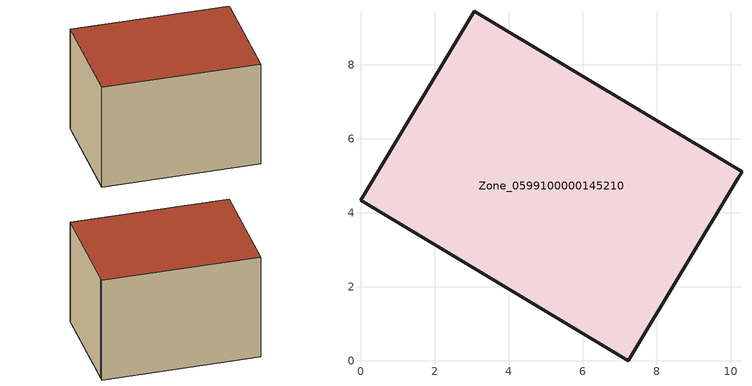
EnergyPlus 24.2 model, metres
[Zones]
Zone_0599100000145210
 floor ground (C_G): 7.23,0 0,4.34 3.08,9.45 10.31,5.11 10.21,4.94 z0
 wall outside (C_F): 0,4.34 7.23,0 10.21,4.94 10.31,5.11 3.08,9.45 0,4.34 z0:5.95
 roof outside (C_R): 3.08,9.45 0,4.34 7.23,0 10.21,4.94 10.31,5.11 z5.95
[BUILDING]
Pand.0599100000145210: North Axis=0; Terrain=City; Loads Convergence Tolerance Value=0.04; Temperature Convergence Tolerance Value=0.4; Solar Distribution=FullExterior; Maximum Number of Warmup Days=25; Minimum Number of Warmup Days=1
[Site:Location]
Rotterdam.The.Hague.AP_ZH_NLD Design_Conditions: Latitude=51.96; Longitude=4.45; Time Zone=1; Elevation=-4.5
[SITE:GROUNDTEMPERATURE:BUILDINGSURFACE]
18, 18, 18, 18, 18, 18, 18, 18, 18, 18, 18, 18
[MATERIAL] Thermal Absorptance=0.9; Solar Absorptance=0.7; Visible Absorptance=0.7
Name | Roughness | Thickness | Conductivity | Density | Specific Heat
G.TI.1965-1974 | MediumSmooth | 0.15 | 0.882353 | 540 | 1210
F.TI.1965-1974 | Rough | 0.3 | 0.697674 | 1920 | 840
R.TI.1965-1974 | MediumRough | 0.2 | 0.232558 | 1500 | 1000
[CONSTRUCTION]
C_G: G.TI.1965-1974
C_F: F.TI.1965-1974
C_R: R.TI.1965-1974
[ZONE]
Zone_0599100000145210: Type=1; Multiplier=1; Ceiling Height=Autocalculate; Volume=Autocalculate; Floor Area=autocalculate; Part of Total Floor Area=Yes
[ZONEINFILTRATION:DESIGNFLOWRATE]
Infil_Zone_0599100000145210: Zone or ZoneList or Space or SpaceList=Zone_0599100000145210; Schedule=AlwaysOn; Design Flow Rate Calculation Method=Flow/Area; Flow Rate per Floor Area=0.003; Constant Term Coefficient=1; Temperature Term Coefficient=0; Velocity Term Coefficient=0; Velocity Squared Term Coefficient=0
[HVACTEMPLATE:ZONE:IDEALLOADSAIRSYSTEM]
Zone_0599100000145210: Maximum Heating Supply Air Temperature=50; Minimum Cooling Supply Air Temperature=13; Maximum Heating Supply Air Humidity Ratio=0.0156; Minimum Cooling Supply Air Humidity Ratio=0.0077; Heating Limit=NoLimit; Cooling Limit=NoLimit; Dehumidification Control Type=ConstantSensibleHeatRatio; Cooling Sensible Heat Ratio=0.7; Dehumidification Setpoint=60; Humidification Control Type=None; Humidification Setpoint=30; Outdoor Air Method=None; Outdoor Air Flow Rate per Person=0.00944; Outdoor Air Flow Rate per Zone Floor Area=0; Outdoor Air Flow Rate per Zone=0; Demand Controlled Ventilation Type=None; Outdoor Air Economizer Type=NoEconomizer; Heat Recovery Type=None; Sensible Heat Recovery Effectiveness=0.7; Latent Heat Recovery Effectiveness=0.65
[ZONECONTROL:THERMOSTAT]
ThermostatControl_Zone_0599100000145210: Zone or ZoneList=Zone_0599100000145210; Control Type Schedule=DualSetpointControlType; Control 1=Thermostat_Zone_0599100000145210; Temperature Difference Between Cutout And Setpoint=0
[THERMOSTATSETPOINT:DUALSETPOINT]
Thermostat_Zone_0599100000145210: Heating Setpoint Temperature Schedule=HeatingSetpoint_Zone_0599100000145210; Cooling Setpoint Temperature Schedule=CoolingSetpoint_Zone_0599100000145210
[SCHEDULE:COMPACT]
HeatingSetpoint_Zone_0599100000145210: Through: 12/31, For: AllDays, Until: 24:00, 21
CoolingSetpoint_Zone_0599100000145210: Through: 12/31, For: AllDays, Until: 24:00, 24
DualSetpointControlType: Through: 12/31, For: AllDays, Until: 24:00, 4
AlwaysOn: Through: 12/31, For: AllDays, Until: 24:00, 1
